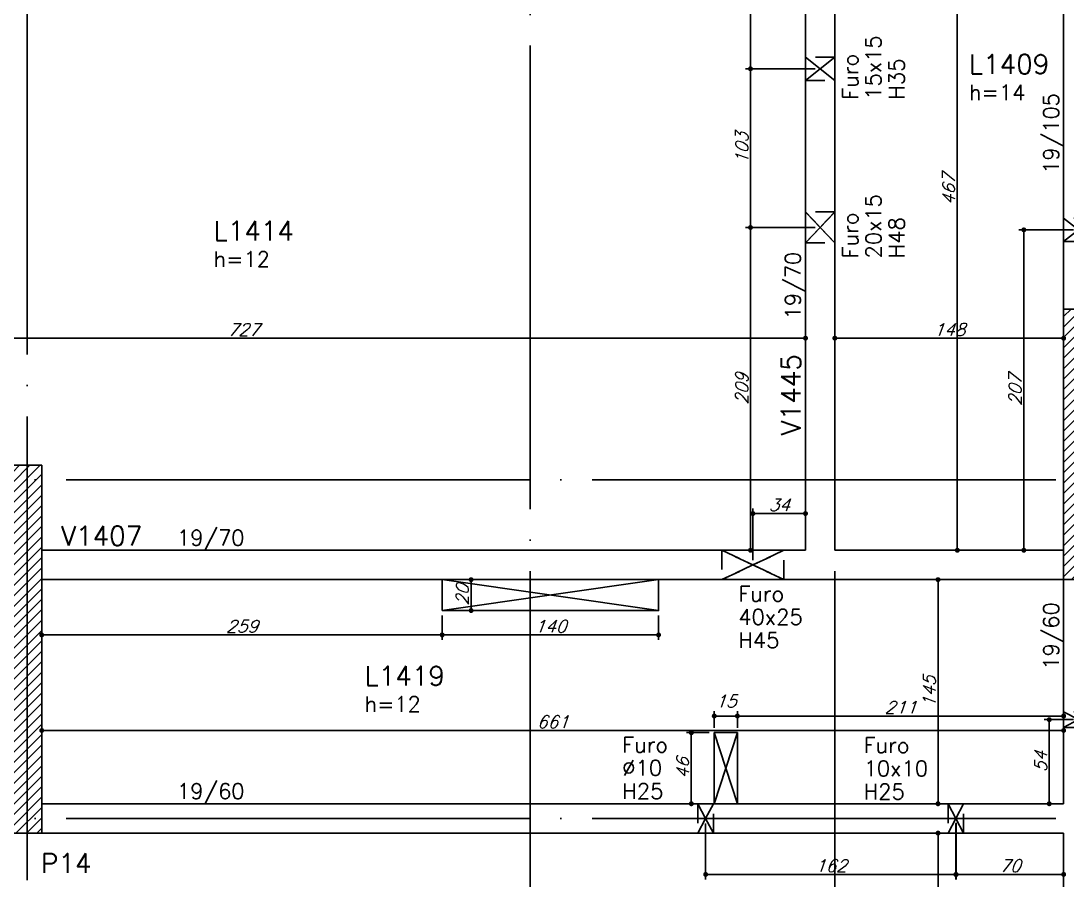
# Model space of a CAD drawing. Header units: millimetres. Extents: x -2290 to 5505, y -2157 to 2343.
# Drawn here: x 602 to 1278, y 615 to 1171 of the extents above; entities that cross this region are included whole.
import ezdxf
from ezdxf.enums import TextEntityAlignment as Align

# ---------------------------------------------------------------- set-up
doc = ezdxf.new("R2010")
doc.units = ezdxf.units.MM
doc.header["$LTSCALE"] = 50
doc.linetypes.add('EIXO', pattern=[6.8, 6, -0.4, 0, -0.4])
doc.linetypes.add('HIDDEN', pattern=[0.375, 0.25, -0.125])
for name, color, linetype in [('242', 3, 'Continuous'), ('F-COTAS', 106, 'Continuous'), ('F-COTAS-FUROS', 50, 'Continuous'), ('F-COTAS-FUROS VIGA', 50, 'Continuous'), ('F-EIXO', 12, 'EIXO'), ('F-FURO-PAREDE', 2, 'HIDDEN'), ('F-FURO-PAREDE-TEXTOS', 2, 'Continuous'), ('F-LAJES-DIM', 2, 'Continuous'), ('F-LAJES-NOME', 4, 'Continuous'), ('F-PILARES-HACH', 174, 'Continuous'), ('F-PILARES-NOME', 170, 'Continuous'), ('F-PILARES-S', 170, 'Continuous'), ('F-PILARES-V', 170, 'Continuous'), ('F-TEXTO', 6, 'Continuous'), ('F-VIGAS', 3, 'Continuous'), ('F-VIGAS-DIM', 2, 'Continuous'), ('F-VIGAS-NOME', 4, 'Continuous'), ('F-VÃO', 1, 'Continuous')]:
    doc.layers.add(name, color=color, linetype=linetype)
doc.styles.add('CP-TEXT-INCL', font='simplex.shx', dxfattribs={"oblique": 20})
doc.styles.add('MCP', font='simplex.shx')
doc.styles.add('ROMANS', font='simplex.shx')
doc.dimstyles.new('CP-COTAS-50', dxfattribs={"dimscale": 0.64, "dimtxt": 12.5, "dimasz": 5, "dimexe": 5, "dimexo": 5, "dimgap": 2.5, "dimtad": 1, "dimdec": 1, "dimdsep": 46, "dimtxsty": 'CP-TEXT-INCL', "dimblk1": 'DOT', "dimblk2": 'DOT', "dimsah": 1, "dimcen": 9, "dimclrd": 256, "dimclre": 256, "dimclrt": 256, "dimadec": 0, "dimazin": 0, "dimtfac": 1, "dimtdec": 1, "dimtmove": 2, "dimatfit": 3, "dimldrblk": 'DOT', "dimfxl": 0, "dimtolj": 1, "dimarcsym": 0})

# ---------------------------------------------------------------- blocks, each defined once
blk = doc.blocks.new('*U50')
at = {"layer": 'F-EIXO'}
blk.add_line((0, 0), (5086.35, 0), dxfattribs=at)
at = {"layer": 'F-TEXTO', "style": 'ROMANS'}
blk.add_attdef('EIXO', text='', height=17.5, dxfattribs=at).set_placement((-28.21, 0), align=Align.MIDDLE_CENTER)
blk = doc.blocks.new('*U40')
at = {"layer": 'F-EIXO'}
blk.add_line((0, 0), (5086.35, 0), dxfattribs=at)
at = {"layer": 'F-TEXTO', "style": 'ROMANS'}
blk.add_attdef('EIXO', text='', height=17.5, dxfattribs=at).set_placement((-28.21, 0), align=Align.MIDDLE_CENTER)
blk = doc.blocks.new('*U32')
at = {"layer": 'F-EIXO'}
blk.add_line((0, 0), (0, -2961.07), dxfattribs=at)
at = {"layer": 'F-TEXTO', "style": 'ROMANS'}
blk.add_attdef('EIXO', text='', height=17.5, rotation=360, dxfattribs=at).set_placement((0, 28.21), align=Align.MIDDLE_CENTER)
blk = doc.blocks.new('*U25')
at = {"layer": 'F-EIXO'}
blk.add_line((0, 0), (0, -2861.07), dxfattribs=at)
at = {"layer": 'F-TEXTO', "style": 'ROMANS'}
blk.add_attdef('EIXO', text='', height=17.5, rotation=360, dxfattribs=at).set_placement((0, 28.21), align=Align.MIDDLE_CENTER)
blk = doc.blocks.new('*U30')
at = {"layer": 'F-EIXO'}
blk.add_line((0, 0), (0, -2861.07), dxfattribs=at)
at = {"layer": 'F-TEXTO', "style": 'ROMANS'}
blk.add_attdef('EIXO', text='', height=17.5, rotation=360, dxfattribs=at).set_placement((0, 28.21), align=Align.MIDDLE_CENTER)
blk = doc.blocks.new('_DOT')
at = {"color": 0, "linetype": 'ByBlock'}
blk.add_line((-0.5, 0), (-1, 0), dxfattribs=at)
at = {"color": 0, "linetype": 'ByBlock', "const_width": 0.5}
blk.add_lwpolyline([(-0.25, 0, 1), (0.25, 0, 1)], format="xyb", close=True, dxfattribs=at)
blk = doc.blocks.new('*D135')
at = {"layer": 'DEFPOINTS', "color": 0, "linetype": 'Continuous', "transparency": 16777216}
for p in [(1194.73, 645.5), (1194.73, 645.5), (1194.73, 493.5)]:
    blk.add_point(p, dxfattribs=at)
at = {"layer": 'F-COTAS', "linetype": 'Continuous', "lineweight": -2, "transparency": 16777216}
blk.add_line((1194.73, 496.7), (1194.73, 642.3), dxfattribs=at)
at = {"layer": 'F-COTAS', "linetype": 'Continuous', "lineweight": -2, "transparency": 16777216, "xscale": 3.2, "yscale": 3.2, "zscale": 3.2}
for p, rotation in [((1194.73, 645.5), 90), ((1194.73, 493.5), 270)]:
    blk.add_blockref('_DOT', p, dxfattribs=dict(at, rotation=rotation))
at = {"layer": 'F-COTAS', "linetype": 'Continuous', "transparency": 16777216, "insert": (1189.13, 569.5), "char_height": 8, "attachment_point": 5, "rotation": 90, "style": 'CP-TEXT-INCL'}
blk.add_mtext('\\A1;152', dxfattribs=at)
blk = doc.blocks.new('*D136')
at = {"layer": 'DEFPOINTS', "color": 0, "linetype": 'Continuous', "transparency": 16777216}
for p in [(1194.73, 809.5), (1194.73, 809.5), (1194.73, 664.5)]:
    blk.add_point(p, dxfattribs=at)
at = {"layer": 'F-COTAS', "linetype": 'Continuous', "lineweight": -2, "transparency": 16777216}
blk.add_line((1194.73, 667.7), (1194.73, 806.3), dxfattribs=at)
at = {"layer": 'F-COTAS', "linetype": 'Continuous', "lineweight": -2, "transparency": 16777216, "xscale": 3.2, "yscale": 3.2, "zscale": 3.2}
for p, rotation in [((1194.73, 809.5), 90), ((1194.73, 664.5), 270)]:
    blk.add_blockref('_DOT', p, dxfattribs=dict(at, rotation=rotation))
at = {"layer": 'F-COTAS', "linetype": 'Continuous', "transparency": 16777216, "insert": (1189.13, 737), "char_height": 8, "attachment_point": 5, "rotation": 90, "style": 'CP-TEXT-INCL'}
blk.add_mtext('\\A1;145', dxfattribs=at)
blk = doc.blocks.new('*D137')
at = {"layer": 'DEFPOINTS', "color": 0, "linetype": 'Continuous', "transparency": 16777216}
for p in [(1207.22, 1295.5), (1207.22, 1295.5), (1207.22, 828.5)]:
    blk.add_point(p, dxfattribs=at)
at = {"layer": 'F-COTAS', "linetype": 'Continuous', "lineweight": -2, "transparency": 16777216}
blk.add_line((1207.22, 831.7), (1207.22, 1292.3), dxfattribs=at)
at = {"layer": 'F-COTAS', "linetype": 'Continuous', "lineweight": -2, "transparency": 16777216, "xscale": 3.2, "yscale": 3.2, "zscale": 3.2}
for p, rotation in [((1207.22, 1295.5), 90), ((1207.22, 828.5), 270)]:
    blk.add_blockref('_DOT', p, dxfattribs=dict(at, rotation=rotation))
at = {"layer": 'F-COTAS', "linetype": 'Continuous', "transparency": 16777216, "insert": (1201.62, 1062), "char_height": 8, "attachment_point": 5, "rotation": 90, "style": 'CP-TEXT-INCL'}
blk.add_mtext('\\A1;467', dxfattribs=at)
blk = doc.blocks.new('*D204')
at = {"layer": 'DEFPOINTS', "color": 0, "linetype": 'Continuous', "transparency": 16777216}
for p in [(615, 711.91), (1276, 711.91), (1276, 711.91)]:
    blk.add_point(p, dxfattribs=at)
at = {"layer": 'F-COTAS', "linetype": 'Continuous', "lineweight": -2, "transparency": 16777216}
blk.add_line((618.2, 711.91), (1272.8, 711.91), dxfattribs=at)
at = {"layer": 'F-COTAS', "linetype": 'Continuous', "lineweight": -2, "transparency": 16777216, "xscale": 3.2, "yscale": 3.2, "zscale": 3.2, "rotation": 180}
blk.add_blockref('_DOT', (615, 711.91), dxfattribs=at)
at = {"layer": 'F-COTAS', "linetype": 'Continuous', "lineweight": -2, "transparency": 16777216, "xscale": 3.2, "yscale": 3.2, "zscale": 3.2}
blk.add_blockref('_DOT', (1276, 711.91), dxfattribs=at)
at = {"layer": 'F-COTAS', "linetype": 'Continuous', "transparency": 16777216, "insert": (945.5, 717.51), "char_height": 8, "attachment_point": 5, "style": 'CP-TEXT-INCL'}
blk.add_mtext('\\A1;661', dxfattribs=at)
blk = doc.blocks.new('*D212')
at = {"layer": 'DEFPOINTS', "color": 0, "linetype": 'Continuous', "transparency": 16777216}
for p in [(382, 965.69), (1109, 965.69), (1109, 965.69)]:
    blk.add_point(p, dxfattribs=at)
at = {"layer": 'F-COTAS', "linetype": 'Continuous', "lineweight": -2, "transparency": 16777216}
blk.add_line((385.2, 965.69), (1105.8, 965.69), dxfattribs=at)
at = {"layer": 'F-COTAS', "linetype": 'Continuous', "lineweight": -2, "transparency": 16777216, "xscale": 3.2, "yscale": 3.2, "zscale": 3.2, "rotation": 180}
blk.add_blockref('_DOT', (382, 965.69), dxfattribs=at)
at = {"layer": 'F-COTAS', "linetype": 'Continuous', "lineweight": -2, "transparency": 16777216, "xscale": 3.2, "yscale": 3.2, "zscale": 3.2}
blk.add_blockref('_DOT', (1109, 965.69), dxfattribs=at)
at = {"layer": 'F-COTAS', "linetype": 'Continuous', "transparency": 16777216, "insert": (745.5, 971.29), "char_height": 8, "attachment_point": 5, "style": 'CP-TEXT-INCL'}
blk.add_mtext('\\A1;727', dxfattribs=at)
blk = doc.blocks.new('*D213')
at = {"layer": 'DEFPOINTS', "color": 0, "linetype": 'Continuous', "transparency": 16777216}
for p in [(1128, 965.69), (1276, 965.69), (1276, 965.69)]:
    blk.add_point(p, dxfattribs=at)
at = {"layer": 'F-COTAS', "linetype": 'Continuous', "lineweight": -2, "transparency": 16777216}
blk.add_line((1131.2, 965.69), (1272.8, 965.69), dxfattribs=at)
at = {"layer": 'F-COTAS', "linetype": 'Continuous', "lineweight": -2, "transparency": 16777216, "xscale": 3.2, "yscale": 3.2, "zscale": 3.2, "rotation": 180}
blk.add_blockref('_DOT', (1128, 965.69), dxfattribs=at)
at = {"layer": 'F-COTAS', "linetype": 'Continuous', "lineweight": -2, "transparency": 16777216, "xscale": 3.2, "yscale": 3.2, "zscale": 3.2}
blk.add_blockref('_DOT', (1276, 965.69), dxfattribs=at)
at = {"layer": 'F-COTAS', "linetype": 'Continuous', "transparency": 16777216, "insert": (1202, 971.29), "char_height": 8, "attachment_point": 5, "style": 'CP-TEXT-INCL'}
blk.add_mtext('\\A1;148', dxfattribs=at)
blk = doc.blocks.new('*U432')
at = {"layer": 'F-VÃO'}
for p, q in [((0, 0), (15, 46)), ((0, 46), (15, 0))]:
    blk.add_line(p, q, dxfattribs=at)
at = {"layer": 'F-VÃO', "color": 3}
blk.add_lwpolyline([(0, 0), (15, 0), (15, 46), (0, 46)], close=True, dxfattribs=at)
blk = doc.blocks.new('*D517')
at = {"layer": 'DEFPOINTS', "color": 0, "transparency": 16777216}
for p in [(1050, 710.5), (1035.17, 664.5), (1041.03, 664.5)]:
    blk.add_point(p, dxfattribs=at)
at = {"layer": 'F-COTAS-FUROS', "lineweight": -2, "transparency": 16777216}
for p, q in [((1046.8, 710.5), (1031.97, 710.5)), ((1035.17, 707.3), (1035.17, 667.7)), ((1037.83, 664.5), (1031.97, 664.5))]:
    blk.add_line(p, q, dxfattribs=at)
at = {"layer": 'F-COTAS-FUROS', "lineweight": -2, "transparency": 16777216, "xscale": 3.2, "yscale": 3.2, "zscale": 3.2}
for p, rotation in [((1035.17, 710.5), 90), ((1035.17, 664.5), 270)]:
    blk.add_blockref('_DOT', p, dxfattribs=dict(at, rotation=rotation))
at = {"layer": 'F-COTAS-FUROS', "transparency": 16777216, "insert": (1029.57, 687.5), "char_height": 8, "attachment_point": 5, "rotation": 90, "style": 'CP-TEXT-INCL'}
blk.add_mtext('\\A1;46', dxfattribs=at)
blk = doc.blocks.new('*D518')
at = {"layer": 'DEFPOINTS', "color": 0, "transparency": 16777216}
for p in [(1065, 721.28), (1050, 710.5), (1065, 710.5)]:
    blk.add_point(p, dxfattribs=at)
at = {"layer": 'F-COTAS-FUROS', "lineweight": -2, "transparency": 16777216}
for p, q in [((1050, 713.7), (1050, 724.48)), ((1065, 713.7), (1065, 724.48)), ((1053.2, 721.28), (1061.8, 721.28))]:
    blk.add_line(p, q, dxfattribs=at)
at = {"layer": 'F-COTAS-FUROS', "lineweight": -2, "transparency": 16777216, "xscale": 3.2, "yscale": 3.2, "zscale": 3.2, "rotation": 180}
blk.add_blockref('_DOT', (1050, 721.28), dxfattribs=at)
at = {"layer": 'F-COTAS-FUROS', "lineweight": -2, "transparency": 16777216, "xscale": 3.2, "yscale": 3.2, "zscale": 3.2}
blk.add_blockref('_DOT', (1065, 721.28), dxfattribs=at)
at = {"layer": 'F-COTAS-FUROS', "transparency": 16777216, "insert": (1057.5, 730.88), "char_height": 8, "attachment_point": 5, "style": 'CP-TEXT-INCL'}
blk.add_mtext('\\A1;15', dxfattribs=at)
blk = doc.blocks.new('*D519')
at = {"layer": 'DEFPOINTS', "color": 0, "transparency": 16777216}
for p in [(1276, 721.28), (1065, 710.5), (1276, 710.5)]:
    blk.add_point(p, dxfattribs=at)
at = {"layer": 'F-COTAS-FUROS', "lineweight": -2, "transparency": 16777216}
for p, q in [((1065, 713.7), (1065, 724.48)), ((1276, 713.7), (1276, 724.48)), ((1068.2, 721.28), (1272.8, 721.28))]:
    blk.add_line(p, q, dxfattribs=at)
at = {"layer": 'F-COTAS-FUROS', "lineweight": -2, "transparency": 16777216, "xscale": 3.2, "yscale": 3.2, "zscale": 3.2, "rotation": 180}
blk.add_blockref('_DOT', (1065, 721.28), dxfattribs=at)
at = {"layer": 'F-COTAS-FUROS', "lineweight": -2, "transparency": 16777216, "xscale": 3.2, "yscale": 3.2, "zscale": 3.2}
blk.add_blockref('_DOT', (1276, 721.28), dxfattribs=at)
at = {"layer": 'F-COTAS-FUROS', "transparency": 16777216, "insert": (1170.5, 726.88), "char_height": 8, "attachment_point": 5, "style": 'CP-TEXT-INCL'}
blk.add_mtext('\\A1;211', dxfattribs=at)
blk = doc.blocks.new('*U583')
at = {"layer": 'F-VÃO'}
for p, q in [((0, 0), (140, 20)), ((0, 20), (140, 0))]:
    blk.add_line(p, q, dxfattribs=at)
at = {"layer": 'F-VÃO', "color": 3}
blk.add_lwpolyline([(0, 0), (140, 0), (140, 20), (0, 20)], close=True, dxfattribs=at)
blk = doc.blocks.new('*D589')
at = {"layer": 'DEFPOINTS', "color": 0, "transparency": 16777216}
for p in [(874, 789.5), (615, 780.58), (874, 773.74)]:
    blk.add_point(p, dxfattribs=at)
at = {"layer": 'F-COTAS-FUROS', "lineweight": -2, "transparency": 16777216}
for p, q in [((874, 786.3), (874, 770.54)), ((615, 777.38), (615, 770.54)), ((618.2, 773.74), (870.8, 773.74))]:
    blk.add_line(p, q, dxfattribs=at)
at = {"layer": 'F-COTAS-FUROS', "lineweight": -2, "transparency": 16777216, "xscale": 3.2, "yscale": 3.2, "zscale": 3.2, "rotation": 180}
blk.add_blockref('_DOT', (615, 773.74), dxfattribs=at)
at = {"layer": 'F-COTAS-FUROS', "lineweight": -2, "transparency": 16777216, "xscale": 3.2, "yscale": 3.2, "zscale": 3.2}
blk.add_blockref('_DOT', (874, 773.74), dxfattribs=at)
at = {"layer": 'F-COTAS-FUROS', "transparency": 16777216, "insert": (744.5, 779.34), "char_height": 8, "attachment_point": 5, "style": 'CP-TEXT-INCL'}
blk.add_mtext('\\A1;259', dxfattribs=at)
blk = doc.blocks.new('*D590')
at = {"layer": 'DEFPOINTS', "color": 0, "transparency": 16777216}
for p in [(874, 789.5), (1014, 789.5), (1014, 773.74)]:
    blk.add_point(p, dxfattribs=at)
at = {"layer": 'F-COTAS-FUROS', "lineweight": -2, "transparency": 16777216}
for p, q in [((874, 786.3), (874, 770.54)), ((1014, 786.3), (1014, 770.54)), ((877.2, 773.74), (1010.8, 773.74))]:
    blk.add_line(p, q, dxfattribs=at)
at = {"layer": 'F-COTAS-FUROS', "lineweight": -2, "transparency": 16777216, "xscale": 3.2, "yscale": 3.2, "zscale": 3.2, "rotation": 180}
blk.add_blockref('_DOT', (874, 773.74), dxfattribs=at)
at = {"layer": 'F-COTAS-FUROS', "lineweight": -2, "transparency": 16777216, "xscale": 3.2, "yscale": 3.2, "zscale": 3.2}
blk.add_blockref('_DOT', (1014, 773.74), dxfattribs=at)
at = {"layer": 'F-COTAS-FUROS', "transparency": 16777216, "insert": (944, 779.34), "char_height": 8, "attachment_point": 5, "style": 'CP-TEXT-INCL'}
blk.add_mtext('\\A1;140', dxfattribs=at)
blk = doc.blocks.new('*D591')
at = {"layer": 'DEFPOINTS', "color": 0, "transparency": 16777216}
for p in [(892.74, 809.5), (893.64, 809.5), (893.64, 789.5)]:
    blk.add_point(p, dxfattribs=at)
at = {"layer": 'F-COTAS-FUROS', "lineweight": -2, "transparency": 16777216}
for p, q in [((890.44, 809.5), (889.54, 809.5)), ((892.74, 792.7), (892.74, 806.3)), ((890.44, 789.5), (889.54, 789.5))]:
    blk.add_line(p, q, dxfattribs=at)
at = {"layer": 'F-COTAS-FUROS', "lineweight": -2, "transparency": 16777216, "xscale": 3.2, "yscale": 3.2, "zscale": 3.2}
for p, rotation in [((892.74, 809.5), 90), ((892.74, 789.5), 270)]:
    blk.add_blockref('_DOT', p, dxfattribs=dict(at, rotation=rotation))
at = {"layer": 'F-COTAS-FUROS', "transparency": 16777216, "insert": (887.14, 799.5), "char_height": 8, "attachment_point": 5, "rotation": 90, "style": 'CP-TEXT-INCL'}
blk.add_mtext('\\A1;20', dxfattribs=at)
blk = doc.blocks.new('*D600')
at = {"layer": 'DEFPOINTS', "color": 0, "transparency": 16777216}
for p in [(1073.43, 1037.36), (1118.5, 1037.36), (1089.5, 828.5)]:
    blk.add_point(p, dxfattribs=at)
at = {"layer": 'F-COTAS-FUROS VIGA', "lineweight": -2, "transparency": 16777216}
for p, q in [((1115.3, 1037.36), (1070.23, 1037.36)), ((1073.43, 831.7), (1073.43, 1034.16)), ((1086.3, 828.5), (1070.23, 828.5))]:
    blk.add_line(p, q, dxfattribs=at)
at = {"layer": 'F-COTAS-FUROS VIGA', "lineweight": -2, "transparency": 16777216, "xscale": 3.2, "yscale": 3.2, "zscale": 3.2}
for p, rotation in [((1073.43, 1037.36), 90), ((1073.43, 828.5), 270)]:
    blk.add_blockref('_DOT', p, dxfattribs=dict(at, rotation=rotation))
at = {"layer": 'F-COTAS-FUROS VIGA', "transparency": 16777216, "insert": (1067.83, 932.93), "char_height": 8, "attachment_point": 5, "rotation": 90, "style": 'CP-TEXT-INCL'}
blk.add_mtext('\\A1;209', dxfattribs=at)
blk = doc.blocks.new('*D601')
at = {"layer": 'DEFPOINTS', "color": 0, "transparency": 16777216}
for p in [(1073.43, 1140.02), (1118.5, 1140.02), (1118.5, 1037.36)]:
    blk.add_point(p, dxfattribs=at)
at = {"layer": 'F-COTAS-FUROS VIGA', "lineweight": -2, "transparency": 16777216}
for p, q in [((1115.3, 1140.02), (1070.23, 1140.02)), ((1073.43, 1040.56), (1073.43, 1136.82)), ((1115.3, 1037.36), (1070.23, 1037.36))]:
    blk.add_line(p, q, dxfattribs=at)
at = {"layer": 'F-COTAS-FUROS VIGA', "lineweight": -2, "transparency": 16777216, "xscale": 3.2, "yscale": 3.2, "zscale": 3.2}
for p, rotation in [((1073.43, 1140.02), 90), ((1073.43, 1037.36), 270)]:
    blk.add_blockref('_DOT', p, dxfattribs=dict(at, rotation=rotation))
at = {"layer": 'F-COTAS-FUROS VIGA', "transparency": 16777216, "insert": (1067.83, 1088.69), "char_height": 8, "attachment_point": 5, "rotation": 90, "style": 'CP-TEXT-INCL'}
blk.add_mtext('\\A1;103', dxfattribs=at)
blk = doc.blocks.new('*D602')
at = {"layer": 'DEFPOINTS', "color": 0, "transparency": 16777216}
for p in [(1073.43, 1240), (1118.5, 1240), (1118.5, 1140.02)]:
    blk.add_point(p, dxfattribs=at)
at = {"layer": 'F-COTAS-FUROS VIGA', "lineweight": -2, "transparency": 16777216}
for p, q in [((1115.3, 1240), (1070.23, 1240)), ((1073.43, 1143.22), (1073.43, 1236.8)), ((1115.3, 1140.02), (1070.23, 1140.02))]:
    blk.add_line(p, q, dxfattribs=at)
at = {"layer": 'F-COTAS-FUROS VIGA', "lineweight": -2, "transparency": 16777216, "xscale": 3.2, "yscale": 3.2, "zscale": 3.2}
for p, rotation in [((1073.43, 1240), 90), ((1073.43, 1140.02), 270)]:
    blk.add_blockref('_DOT', p, dxfattribs=dict(at, rotation=rotation))
at = {"layer": 'F-COTAS-FUROS VIGA', "transparency": 16777216, "insert": (1067.83, 1190.01), "char_height": 8, "attachment_point": 5, "rotation": 90, "style": 'CP-TEXT-INCL'}
blk.add_mtext('\\A1;100', dxfattribs=at)
blk = doc.blocks.new('*D604')
at = {"layer": 'DEFPOINTS', "color": 0, "transparency": 16777216}
for p in [(1109, 852.25), (1109, 850.67), (1075, 819)]:
    blk.add_point(p, dxfattribs=at)
at = {"layer": 'F-COTAS-FUROS VIGA', "lineweight": -2, "transparency": 16777216}
for p, q in [((1075, 822.2), (1075, 855.45)), ((1109, 853.87), (1109, 855.45)), ((1078.2, 852.25), (1105.8, 852.25))]:
    blk.add_line(p, q, dxfattribs=at)
at = {"layer": 'F-COTAS-FUROS VIGA', "lineweight": -2, "transparency": 16777216, "xscale": 3.2, "yscale": 3.2, "zscale": 3.2, "rotation": 180}
blk.add_blockref('_DOT', (1075, 852.25), dxfattribs=at)
at = {"layer": 'F-COTAS-FUROS VIGA', "lineweight": -2, "transparency": 16777216, "xscale": 3.2, "yscale": 3.2, "zscale": 3.2}
blk.add_blockref('_DOT', (1109, 852.25), dxfattribs=at)
at = {"layer": 'F-COTAS-FUROS VIGA', "transparency": 16777216, "insert": (1092, 857.85), "char_height": 8, "attachment_point": 5, "style": 'CP-TEXT-INCL'}
blk.add_mtext('\\A1;34', dxfattribs=at)
blk = doc.blocks.new('*D605')
at = {"layer": 'DEFPOINTS', "color": 0, "transparency": 16777216}
for p in [(1044.43, 655), (1206.26, 655), (1206.26, 618.77)]:
    blk.add_point(p, dxfattribs=at)
at = {"layer": 'F-COTAS-FUROS VIGA', "lineweight": -2, "transparency": 16777216}
for p, q in [((1044.43, 651.8), (1044.43, 615.57)), ((1206.26, 651.8), (1206.26, 615.57)), ((1047.63, 618.77), (1203.06, 618.77))]:
    blk.add_line(p, q, dxfattribs=at)
at = {"layer": 'F-COTAS-FUROS VIGA', "lineweight": -2, "transparency": 16777216, "xscale": 3.2, "yscale": 3.2, "zscale": 3.2, "rotation": 180}
blk.add_blockref('_DOT', (1044.43, 618.77), dxfattribs=at)
at = {"layer": 'F-COTAS-FUROS VIGA', "lineweight": -2, "transparency": 16777216, "xscale": 3.2, "yscale": 3.2, "zscale": 3.2}
blk.add_blockref('_DOT', (1206.26, 618.77), dxfattribs=at)
at = {"layer": 'F-COTAS-FUROS VIGA', "transparency": 16777216, "insert": (1125.35, 624.37), "char_height": 8, "attachment_point": 5, "style": 'CP-TEXT-INCL'}
blk.add_mtext('\\A1;162', dxfattribs=at)
blk = doc.blocks.new('*D606')
at = {"layer": 'DEFPOINTS', "color": 0, "transparency": 16777216}
for p in [(1206.46, 655.37), (1206.46, 618.77), (1276, 618.77)]:
    blk.add_point(p, dxfattribs=at)
at = {"layer": 'F-COTAS-FUROS VIGA', "lineweight": -2, "transparency": 16777216}
for p, q in [((1206.46, 652.17), (1206.46, 615.57)), ((1272.8, 618.77), (1209.66, 618.77))]:
    blk.add_line(p, q, dxfattribs=at)
at = {"layer": 'F-COTAS-FUROS VIGA', "lineweight": -2, "transparency": 16777216, "xscale": 3.2, "yscale": 3.2, "zscale": 3.2, "rotation": 180}
blk.add_blockref('_DOT', (1206.46, 618.77), dxfattribs=at)
at = {"layer": 'F-COTAS-FUROS VIGA', "lineweight": -2, "transparency": 16777216, "xscale": 3.2, "yscale": 3.2, "zscale": 3.2}
blk.add_blockref('_DOT', (1276, 618.77), dxfattribs=at)
at = {"layer": 'F-COTAS-FUROS VIGA', "transparency": 16777216, "insert": (1241.23, 624.37), "char_height": 8, "attachment_point": 5, "style": 'CP-TEXT-INCL'}
blk.add_mtext('\\A1;70', dxfattribs=at)
blk = doc.blocks.new('*D607')
at = {"layer": 'DEFPOINTS', "color": 0, "transparency": 16777216}
for p in [(1285.5, 718.92), (1266.67, 664.5), (1270.73, 664.5)]:
    blk.add_point(p, dxfattribs=at)
at = {"layer": 'F-COTAS-FUROS VIGA', "lineweight": -2, "transparency": 16777216}
for p, q in [((1282.3, 718.92), (1263.47, 718.92)), ((1266.67, 715.72), (1266.67, 667.7)), ((1267.53, 664.5), (1263.47, 664.5))]:
    blk.add_line(p, q, dxfattribs=at)
at = {"layer": 'F-COTAS-FUROS VIGA', "lineweight": -2, "transparency": 16777216, "xscale": 3.2, "yscale": 3.2, "zscale": 3.2}
for p, rotation in [((1266.67, 718.92), 90), ((1266.67, 664.5), 270)]:
    blk.add_blockref('_DOT', p, dxfattribs=dict(at, rotation=rotation))
at = {"layer": 'F-COTAS-FUROS VIGA', "transparency": 16777216, "insert": (1261.07, 691.71), "char_height": 8, "attachment_point": 5, "rotation": 90, "style": 'CP-TEXT-INCL'}
blk.add_mtext('\\A1;54', dxfattribs=at)
blk = doc.blocks.new('*D640')
at = {"layer": 'DEFPOINTS', "color": 0, "transparency": 16777216}
for p in [(1250.24, 1035.77), (1285.5, 1035.77), (1258.58, 828.5)]:
    blk.add_point(p, dxfattribs=at)
at = {"layer": 'F-COTAS-FUROS VIGA', "lineweight": -2, "transparency": 16777216}
for p, q in [((1282.3, 1035.77), (1247.04, 1035.77)), ((1250.24, 831.7), (1250.24, 1032.57)), ((1255.38, 828.5), (1247.04, 828.5))]:
    blk.add_line(p, q, dxfattribs=at)
at = {"layer": 'F-COTAS-FUROS VIGA', "lineweight": -2, "transparency": 16777216, "xscale": 3.2, "yscale": 3.2, "zscale": 3.2}
for p, rotation in [((1250.24, 1035.77), 90), ((1250.24, 828.5), 270)]:
    blk.add_blockref('_DOT', p, dxfattribs=dict(at, rotation=rotation))
at = {"layer": 'F-COTAS-FUROS VIGA', "transparency": 16777216, "insert": (1244.64, 932.13), "char_height": 8, "attachment_point": 5, "rotation": 90, "style": 'CP-TEXT-INCL'}
blk.add_mtext('\\A1;207', dxfattribs=at)

msp = doc.modelspace()

# ---------------------------------------------------------------- hatches: boundary and pattern name
at = {"layer": 'F-PILARES-HACH', "linetype": 'Continuous'}
h = msp.add_hatch(dxfattribs=at)
h.set_pattern_fill('ANSI31', color=256, scale=1.5, style=0)
h.paths.add_polyline_path([(1276, 809.5), (1295, 809.5), (1295, 984.5), (1276, 984.5)], flags=16)
h = msp.add_hatch(dxfattribs=at)
h.set_pattern_fill('ANSI31', color=256, scale=1.5, style=0)
h.paths.add_polyline_path([(596, 645.5), (615, 645.5), (615, 883.5), (596, 883.5)], flags=16)

# ---------------------------------------------------------------- linework, layer by layer
at = {"layer": '242', "linetype": 'Continuous'}
msp.add_line((605.5, 764.5), (605.5, 764.5), dxfattribs=at)
at = {"layer": 'F-FURO-PAREDE'}
for points in [[(1118.5, 1140.023), (1128, 1132.523), (1128, 1147.523), (1118.5, 1140.023), (1128, 1147.523), (1109, 1147.523), (1118.5, 1140.023), (1109, 1147.523), (1109, 1132.523), (1118.5, 1140.023), (1109, 1132.523), (1128, 1132.523), (1118.5, 1140.023)], [(1118.5, 1037.362), (1128, 1027.362), (1128, 1047.362), (1118.5, 1037.362), (1128, 1047.362), (1109, 1047.362), (1118.5, 1037.362), (1109, 1047.362), (1109, 1027.362), (1118.5, 1037.362), (1109, 1027.362), (1128, 1027.362), (1118.5, 1037.362)], [(1285.5, 1035.767), (1295, 1028.267), (1295, 1043.267), (1285.5, 1035.767), (1295, 1043.267), (1276, 1043.267), (1285.5, 1035.767), (1276, 1043.267), (1276, 1028.267), (1285.5, 1035.767), (1276, 1028.267), (1295, 1028.267), (1285.5, 1035.767)], [(1075, 819), (1055, 809.5), (1095, 809.5), (1075, 819), (1095, 809.5), (1095, 828.5), (1075, 819), (1095, 828.5), (1055, 828.5), (1075, 819), (1055, 828.5), (1055, 809.5), (1075, 819)], [(1285.5, 718.924), (1295, 713.924), (1295, 723.924), (1285.5, 718.924), (1295, 723.924), (1276, 723.924), (1285.5, 718.924), (1276, 723.924), (1276, 713.924), (1285.5, 718.924), (1276, 713.924), (1295, 713.924), (1285.5, 718.924)], [(1044.434, 655), (1039.434, 645.5), (1049.434, 645.5), (1044.434, 655), (1049.434, 645.5), (1049.434, 664.5), (1044.434, 655), (1049.434, 664.5), (1039.434, 664.5), (1044.434, 655), (1039.434, 664.5), (1039.434, 645.5), (1044.434, 655)], [(1206.263, 655), (1201.263, 645.5), (1211.263, 645.5), (1206.263, 655), (1211.263, 645.5), (1211.263, 664.5), (1206.263, 655), (1211.263, 664.5), (1201.263, 664.5), (1206.263, 655), (1201.263, 664.5), (1201.263, 645.5), (1206.263, 655)]]:
    msp.add_lwpolyline(points, dxfattribs=at)
at = {"layer": 'F-PILARES-S', "linetype": 'Continuous'}
msp.add_lwpolyline([(596, 645.5), (615, 645.5), (615, 883.5), (596, 883.5), (596, 645.5)], dxfattribs=at)
at = {"layer": 'F-PILARES-V', "linetype": 'Continuous'}
msp.add_lwpolyline([(1276, 809.5), (1295, 809.5), (1295, 984.5), (1276, 984.5), (1276, 809.5)], dxfattribs=at)
at = {"layer": 'F-VIGAS'}
for points in [[(1109, 1305), (1109, 828.5)], [(1128, 828.5), (1128, 1295.5)], [(1276, 1215.5), (1276, 984.5)], [(1109, 828.5), (615, 828.5)], [(1276, 828.5), (1128, 828.5)], [(615, 809.5), (1118.5, 809.5)], [(1118.5, 809.5), (1276, 809.5)], [(1276, 809.5), (1276, 664.5)], [(1276, 664.5), (615, 664.5)], [(615, 645.5), (1276, 645.5)], [(1276, 645.5), (1276, 493.5)]]:
    msp.add_lwpolyline(points, dxfattribs=at)

# ---------------------------------------------------------------- block references
at = {"layer": 'F-EIXO', "linetype": 'Continuous'}
for name, p in [('*U32', (605.5, 1935.283)), ('*U25', (931, 1835.283)), ('*U30', (1128, 1835.283)), ('*U40', (-1749.828, 874)), ('*U50', (-1749.828, 655))]:
    msp.add_blockref(name, p, dxfattribs=at)
at = {"layer": 'F-VÃO', "linetype": 'Continuous'}
msp.add_blockref('*U583', (874, 789.5), dxfattribs=at)
at = {"layer": 'F-VÃO'}
msp.add_blockref('*U432', (1050, 664.5), dxfattribs=at)

# ---------------------------------------------------------------- texts
at = {"layer": 'F-FURO-PAREDE-TEXTOS', "linetype": 'Continuous', "style": 'MCP'}
for s, p in [('15x15', (1158, 1120.023)), ('Furo', (1143, 1120.023)), ('H35', (1173, 1120.023)), ('20x15', (1158, 1017.362)), ('Furo', (1143, 1017.362)), ('H48', (1173, 1017.362))]:
    msp.add_text(s, height=10, rotation=90, dxfattribs=at).set_placement(p)
for s, p in [('Furo', (1065.621, 795.347)), ('40x25', (1065.621, 780.347)), ('H45', (1065.621, 765.347)), ('Furo', (990.494, 697.688)), ('Furo', (1146.67, 697.368)), ('%%c10', (990.494, 682.688)), ('10x10', (1146.67, 682.368)), ('H25', (990.494, 667.688)), ('H25', (1146.67, 667.368))]:
    msp.add_text(s, height=10, dxfattribs=at).set_placement(p)
at = {"layer": 'F-LAJES-DIM', "linetype": 'Continuous', "style": 'MCP'}
for s, p in [('h=14', (1214.783, 1119.709)), ('h=12', (726.19, 1011.877)), ('h=12', (823.804, 723.967))]:
    msp.add_text(s, height=10, dxfattribs=at).set_placement(p)
at = {"layer": 'F-LAJES-NOME', "linetype": 'Continuous', "style": 'MCP'}
for s, p in [('L1409', (1214.783, 1136.709)), ('L1414', (726.19, 1028.877)), ('L1419', (823.804, 740.967))]:
    msp.add_text(s, height=12.5, dxfattribs=at).set_placement(p)
at = {"layer": 'F-PILARES-NOME', "linetype": 'Continuous', "style": 'MCP'}
msp.add_text('P14', height=12.5, dxfattribs=at).set_placement((614.472, 619.755))
at = {"layer": 'F-VIGAS-DIM', "linetype": 'Continuous', "style": 'MCP'}
for s, p in [('19/105', (1272.875, 1072)), ('19/70', (1105.875, 977.914)), ('19/60', (1272.875, 751.201))]:
    msp.add_text(s, height=10, rotation=90, dxfattribs=at).set_placement(p)
for s, p in [('19/70', (702.5, 831.625)), ('19/60', (702.5, 667.625))]:
    msp.add_text(s, height=10, dxfattribs=at).set_placement(p)
at = {"layer": 'F-VIGAS-NOME', "linetype": 'Continuous', "style": 'MCP'}
msp.add_text('V1445', height=12.5, rotation=90, dxfattribs=at).set_placement((1105.875, 902.914))
msp.add_text('V1407', height=12.5, dxfattribs=at).set_placement((627.5, 831.625))

# ---------------------------------------------------------------- dimensions: what is measured, and where the dimension line sits
at = {"layer": 'F-COTAS', "linetype": 'Continuous'}
for base, p1, p2, angle, picture, middle in [((1207.217, 1295.5), (1207.217, 828.5), (1207.217, 1295.5), 270, '*D137', (1201.617, 1062)), ((1109, 965.689), (382, 965.689), (1109, 965.689), 180, '*D212', (745.5, 971.289)), ((1276, 965.689), (1128, 965.689), (1276, 965.689), 180, '*D213', (1202, 971.289)), ((1194.73, 809.5), (1194.73, 664.5), (1194.73, 809.5), 270, '*D136', (1189.13, 737)), ((1276, 711.91), (615, 711.91), (1276, 711.91), 180, '*D204', (945.5, 717.51)), ((1194.73, 645.5), (1194.73, 493.5), (1194.73, 645.5), 270, '*D135', (1189.13, 569.5))]:
    dim = msp.add_linear_dim(base=base, p1=p1, p2=p2, angle=angle, dimstyle='CP-COTAS-50', dxfattribs=at)
    dim.commit()
    dim.dimension.update_dxf_attribs({"geometry": picture, "text_midpoint": middle})
at = {"layer": 'F-COTAS-FUROS'}
for base, p1, p2, picture, middle in [((892.742, 809.5), (893.642, 789.5), (893.642, 809.5), '*D591', (887.142, 799.5)), ((1035.174, 664.5), (1050, 710.5), (1041.028, 664.5), '*D517', (1029.574, 687.5))]:
    dim = msp.add_linear_dim(base=base, p1=p1, p2=p2, angle=90, dimstyle='CP-COTAS-50', override={"dimfxl": 7.5}, dxfattribs=at)
    dim.commit()
    dim.dimension.update_dxf_attribs({"geometry": picture, "text_midpoint": middle})
for base, p1, p2, picture, middle in [((874, 773.743), (615, 780.576), (874, 789.5), '*D589', (744.5, 779.343)), ((1014, 773.743), (874, 789.5), (1014, 789.5), '*D590', (944, 779.343)), ((1065, 721.285), (1050, 710.5), (1065, 710.5), '*D518', (1057.5, 730.885)), ((1276, 721.285), (1065, 710.5), (1276, 710.5), '*D519', (1170.5, 726.885))]:
    dim = msp.add_linear_dim(base=base, p1=p1, p2=p2, dimstyle='CP-COTAS-50', override={"dimfxl": 7.5}, dxfattribs=at)
    dim.commit()
    dim.dimension.update_dxf_attribs({"geometry": picture, "text_midpoint": middle})
at = {"layer": 'F-COTAS-FUROS VIGA'}
for base, p1, p2, picture, middle in [((1073.431, 1240), (1118.5, 1140.023), (1118.5, 1240), '*D602', (1067.831, 1190.011)), ((1073.431, 1140.023), (1118.5, 1037.362), (1118.5, 1140.023), '*D601', (1067.831, 1088.692)), ((1073.431, 1037.362), (1089.504, 828.5), (1118.5, 1037.362), '*D600', (1067.831, 932.931)), ((1250.236, 1035.767), (1258.577, 828.5), (1285.5, 1035.767), '*D640', (1244.636, 932.133)), ((1266.675, 664.5), (1285.5, 718.924), (1270.735, 664.5), '*D607', (1261.075, 691.712))]:
    dim = msp.add_linear_dim(base=base, p1=p1, p2=p2, angle=90, dimstyle='CP-COTAS-50', override={"dimdec": 0, "dimfxl": 7.5}, dxfattribs=at)
    dim.commit()
    dim.dimension.update_dxf_attribs({"geometry": picture, "text_midpoint": middle})
for base, p1, p2, picture, middle in [((1109, 852.246), (1075, 819), (1109, 850.666), '*D604', (1092, 857.846)), ((1206.263, 618.774), (1044.434, 655), (1206.263, 655), '*D605', (1125.349, 624.374)), ((1206.46, 618.774), (1276, 618.774), (1206.46, 655.374), '*D606', (1241.23, 624.374))]:
    dim = msp.add_linear_dim(base=base, p1=p1, p2=p2, dimstyle='CP-COTAS-50', override={"dimdec": 0, "dimfxl": 7.5}, dxfattribs=at)
    dim.commit()
    dim.dimension.update_dxf_attribs({"geometry": picture, "text_midpoint": middle})

doc.saveas('drawing.dxf')
